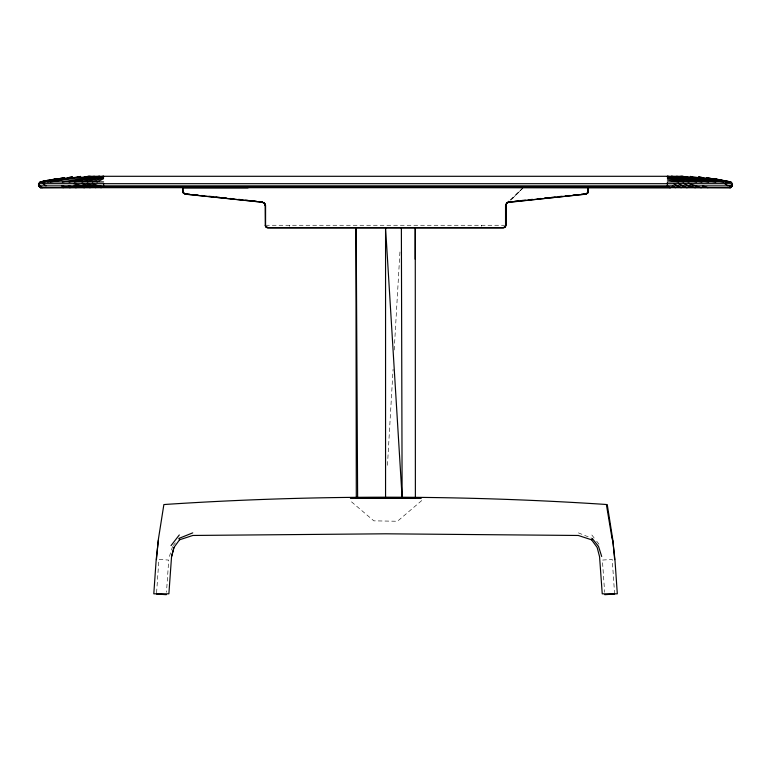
<?xml version="1.0" encoding="UTF-8"?>
<svg xmlns="http://www.w3.org/2000/svg" width="771" height="771" viewBox="0 0 771 771"><rect width="100%" height="100%" fill="white"/><g stroke="black" fill="none" stroke-linecap="round" stroke-linejoin="round"><path stroke-width="0.58" stroke-dasharray="3.85 2.89" d="M387.456 465.308L393.075 369.232M394.203 350.015L399.966 251.529M156.58 592.812L158.922 559.389L168.724 560.083L166.469 592.301M289.568 226.356L289.857 225.267M169.427 556.469L172.588 546.388M421.747 500.552L398.491 520.386A4 3.922 0 0 1 396.169 521.235L373.839 520.849L349.735 500.331M173.292 545.502L175.374 542.851M523.085 187.825L510.489 200.46L522.218 188.673L509.583 200.518M265.571 225.267L504.388 225.267M578.385 532.877L592.253 538.447M591.82 534.978L595.954 540.298M596.638 541.184L600.089 545.617M481.258 225.267L481.547 226.356M614.622 594.007L612.203 559.409L602.392 560.083L604.647 592.301"/><path stroke-width="1.16" d="M401.373 227.512L402.125 497.806L385.558 497.738L385.558 227.512L402.125 497.806L415.376 497.97L415.261 227.667M588.234 190.639L588.379 191.584L588.234 187.681L587.945 192.74L586.037 194.032L508.079 202.455L506.508 203.689L505.978 205.452L505.978 225.267L505.217 227.108L503.376 227.869L267.739 227.869L265.899 227.108L265.282 225.267A2.458 2.458 0 0 0 267.739 227.724L503.376 227.724A2.458 2.458 0 0 0 505.834 225.267L505.834 205.452A3.325 3.325 0 0 1 507.039 202.889L508.735 201.308M415.183 259.191L415.232 227.512M156.446 559.64L158.209 540.404L163.866 504.581L166.844 504.34A3353.002 3353.002 0 0 1 604.281 504.35L607.249 504.591L612.906 540.413L614.67 559.659M612.743 540.442L614.94 559.64L617.32 593.824L602.238 593.824L599.568 556.739L597.159 547.449L591.559 539.796L578.289 535.469L385.558 533.802L192.827 535.46L179.556 539.787L173.967 547.439L171.547 556.729L168.878 593.815L153.795 593.815L156.185 559.63L158.373 540.432M265.282 225.267L265.137 205.452L264.607 203.689L262.304 202.147L185.088 194.032L183.17 192.74L182.881 190.639L182.881 187.825L248.069 187.835M729.568 187.681L729.848 185.869M588.379 191.584L588.071 192.808L586.047 194.167L508.812 202.147L507.039 202.889M171.547 556.729L173.967 547.439M731.139 185.869L730.436 187.681L732.431 185.869L732.45 183.681L731.053 181.927L714.592 178.785L729.559 181.927L698.43 176.925L703.133 177.754M182.737 187.825L183.045 192.808L185.069 194.167L262.294 202.243M591.559 539.796L591.926 539.093M171.037 545.608L179.296 534.968M507.145 202.455L505.545 205.452L505.545 225.267L504.465 227.146L503.376 227.435M587.695 192.605L586.008 193.743M91.768 186.775L90.082 187.681L73.717 183.681M86.121 186.775L84.367 187.681L74.141 185.869M96.982 181.927L103.603 178.708M72.098 186.775L70.065 187.681L61.497 185.869M178.862 538.437L192.74 532.867M92.327 181.927L103.603 177.764M63.049 187.681L65.169 186.958M350.429 498.384L421.207 498.384M87.277 181.927L103.603 176.906M78.073 187.074L75.924 187.681L68.349 185.869M81.938 181.927L103.603 176.434L100.143 176.983M698.324 186.9L695.076 187.681L688.648 185.869L684.031 183.691L40.005 183.681M673.189 186.9L669.912 187.681L667.397 186.784L103.603 186.784L98.505 185.869L92.433 183.681M684.224 186.9L680.918 187.681L673.603 183.681M678.586 186.9L675.184 187.681L672.495 185.869M103.603 181.927L40.381 181.927L48.014 180.212M704.145 186.996L700.935 187.681L689.255 183.681L684.031 183.691M42.723 181.927L64.379 177.706L40.381 181.927M74.469 181.927L103.603 176.299L98.881 176.945M69.033 181.927L99.604 176.299L94.929 176.896M44.381 181.927L72.57 176.925L67.954 177.667M691.173 186.871L686.633 187.681L678.567 183.681M62.326 181.927L94.38 176.299M47.58 181.927L80.743 176.453L77.177 176.973M46.058 181.185L41.441 181.927L56.408 178.785L39.947 181.927L38.55 183.681L38.55 185.869L40.362 187.681L730.638 187.681L732.45 185.869L38.55 185.869L40.564 187.681M50.337 181.927L89.022 176.299L681.978 176.299L726.619 181.927M85.504 176.925L90.246 176.299M84.328 176.896L89.022 176.299M508.783 201.857L511.163 201.607M514.72 201.231L518.285 200.855M521.851 200.479L525.417 200.103M528.983 199.737L532.539 199.361M537.3 198.86L540.857 198.484M544.422 198.108L547.988 197.733M551.554 197.357L555.12 196.99M558.676 196.615L562.242 196.239M565.808 195.863L569.374 195.487M572.94 195.111L576.506 194.735M581.257 194.244L584.813 193.868M604.811 594.692L614.622 594.017M355.739 497.97L385.558 497.738M182.852 187.035L40.362 187.681L38.887 185.869L41.422 187.681M689.255 183.681L730.995 183.681L732.113 185.869L730.638 187.681L588.148 187.035M265.137 205.452L264.723 203.611L262.304 202.147M101.068 187.035L670.529 187.681L667.397 185.869M156.494 594.007L166.305 594.692M186.303 193.868L189.868 194.244M194.62 194.735L198.186 195.111M201.742 195.487L204.122 195.738M208.874 196.239L212.439 196.615M216.005 196.99L219.571 197.357M223.127 197.733L226.693 198.108M230.259 198.484L233.825 198.86M238.576 199.361L242.142 199.737M245.708 200.103L248.079 200.354M252.83 200.855L256.396 201.231M259.962 201.607L262.333 201.857M715.825 181.927L671.396 176.299L674.924 176.945M680.754 176.299L723.42 181.927M708.674 181.927L667.397 176.299L670.895 176.973M728.277 181.927L690.257 176.453L692.628 176.848M681.978 176.299L686.662 176.983M701.967 181.927L667.397 176.434L669.681 177.012M667.397 180.077L678.673 181.927M667.397 176.906L696.531 181.927M676.62 176.299L680.051 176.906M667.397 177.764L689.062 181.927M714.601 179.257L706.622 177.706L730.619 181.927L667.397 181.927L667.397 186.784M667.397 178.708L683.723 181.927M95.816 187.681L81.745 183.681M267.739 227.435L265.86 226.356M86.969 183.691L101.088 187.681L103.603 186.784L103.603 183.681M702.651 185.869L707.951 187.681M185.117 193.743L183.431 192.605L183.17 191.584M263.104 202.436L264.077 202.889A3.325 3.325 0 0 1 265.282 205.452M42.646 187.681L39.861 185.869L38.964 183.681M724.788 183.681L728.123 185.869M43.099 183.681L45.99 185.869M263.981 202.455L265.571 205.452L265.571 225.267M592.253 538.447L598.527 546.398L601.688 556.479M179.2 539.083L179.556 539.787M587.916 187.787L587.945 191.584M606.382 504.523L611.779 536.895M611.711 536.809L612.087 539.112M356.173 227.512L357.628 497.941M355.884 227.512L356.308 497.96"/></g></svg>
